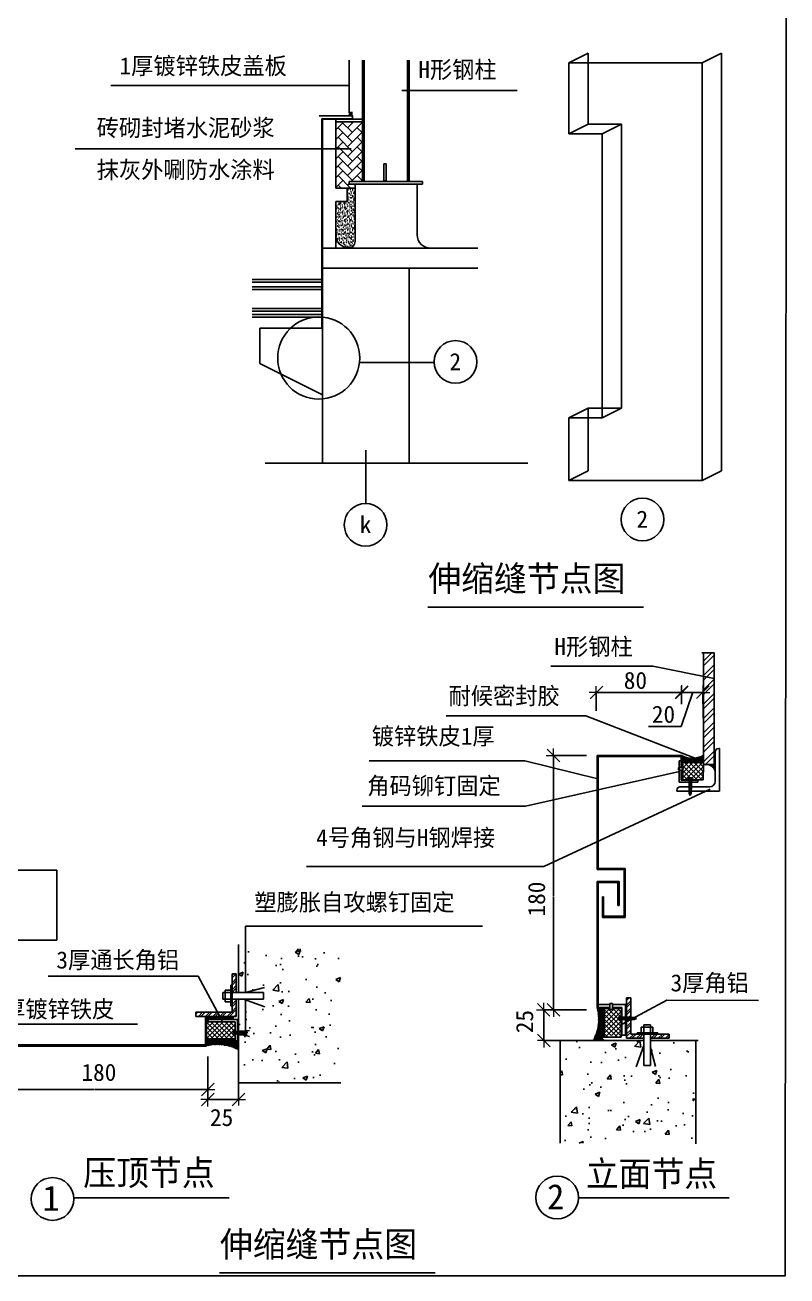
# Model space of a CAD drawing. Header units: metres. Extents: x 668 to 19365, y -2607 to 19100.
# Drawn here: x 10771 to 19365, y -2607 to 11495 of the extents above; entities that cross this region are included whole.
import ezdxf

# ---------------------------------------------------------------- set-up
doc = ezdxf.new("R2010")
doc.units = ezdxf.units.M
doc.layers.add('Layer3', color=252, linetype='Continuous')
doc.layers.add('层60', color=4, linetype='Continuous')

# ---------------------------------------------------------------- blocks, each defined once
blk = doc.blocks.new('_ArchTick')
at = {"lineweight": 9}
for p, q in [((-26.88, 0), (31.58, 0)), ((0, 32.02), (0, -27.8))]:
    blk.add_line(p, q, dxfattribs=at)
at = {"color": 0, "linetype": 'ByBlock'}
blk.add_lwpolyline([(-28.7, -28.41), (28.36, 28.6)], dxfattribs=at)

msp = doc.modelspace()

# ---------------------------------------------------------------- hatches: boundary and pattern name
at = {"layer": 'Layer3'}
h = msp.add_hatch(dxfattribs=at)
h.set_pattern_fill('ANSI36', scale=0.75)
h.paths.add_polyline_path([(14462.13, 10509.16), (14426.04, 10509.16), (14433.56, 10492.41), (14422.16, 10473.07), (14462.13, 10473.07)])
h = msp.add_hatch(dxfattribs=at)
h.set_pattern_fill('AR-SAND', scale=0.75)
h.paths.add_polyline_path([(14493.63, 9654.86), (14403.44, 9654.86), (14403.44, 9504.48), (14275.66, 9504.48), (14275.66, 9100.27, 0.4), (14454.96, 8987.62, 0.27), (14493.63, 9053.34)])
h = msp.add_hatch(dxfattribs=at)
h.set_pattern_fill('ANSI32', scale=12.03)
h.paths.add_polyline_path([(18423.19, 3150.73), (18543.5, 3150.73), (18543.5, 4418.93), (18423.19, 4418.93)])
h = msp.add_hatch(dxfattribs=at)
h.set_pattern_fill('ANSI36', scale=1.2)
h.paths.add_polyline_path([(18422.64, 3182.51), (18423.19, 3266.8, -0.28), (18184.82, 3258.78), (18184.82, 3182.51)])
h = msp.add_hatch(dxfattribs=at)
h.set_pattern_fill('ANSI37', scale=12.03)
h.paths.add_polyline_path([(18419.17, 2985.85), (18419.17, 3179.69), (18191, 3179.69), (18191, 3119.85, -0.15), (18191, 3102.46), (18191, 2985.85), (18261.7, 2985.85), (18261.7, 2994.9), (18245.94, 2994.9, -0.47), (18303.53, 2994.9), (18287.1, 2994.9), (18287.1, 2985.85)])
h = msp.add_hatch(dxfattribs=at)
h.set_pattern_fill('ANGLE', scale=1.5)
h.paths.add_polyline_path([(18555.47, 3076.78), (18555.47, 3160.46), (18460.75, 3160.46, -0.32)])
h = msp.add_hatch(dxfattribs=at)
h.set_pattern_fill('AR-CONC', scale=3.01)
h.paths.add_polyline_path([(14334.52, 1081.61), (13178.32, 1081.61), (13178.32, 587.21), (13459.2, 587.21), (13459.2, 512.42), (13178.32, 512.42), (13178.32, 147.42), (13249.84, 147.42), (13249.56, 146.97), (13283.58, 137.33), (13248, 122.02), (13178.32, 122.02), (13178.32, -431.3), (14334.52, -431.3)])
h = msp.add_hatch(dxfattribs=at)
h.set_pattern_fill('ANSI32', scale=6.02)
h.paths.add_polyline_path([(13106.14, 587.21), (13154.26, 587.21), (13154.26, 800.47), (13106.14, 800.47)])
h.paths.add_polyline_path([(13154.26, 512.42), (13106.14, 512.42), (13106.14, 367.38), (12697.1, 367.38), (12697.1, 319.25), (13154.26, 319.25)])
h = msp.add_hatch(dxfattribs=at)
h.set_pattern_fill('ANSI32', scale=6.02)
h.paths.add_polyline_path([(17824.04, 120.42), (17824.04, 72.3), (18037.3, 72.3), (18037.3, 120.42)])
h.paths.add_polyline_path([(17749.25, 72.3), (17749.25, 120.42), (17604.21, 120.42), (17604.21, 529.45), (17556.08, 529.45), (17556.08, 72.3)])
h = msp.add_hatch(dxfattribs=at)
h.set_pattern_fill('ANSI37', scale=12.03)
h.paths.add_polyline_path([(13142.23, 259.1), (12836.94, 259.1), (12836.94, 295.19), (12817.41, 295.19), (12817.41, 66.21), (13142.23, 66.21), (13142.23, 122.02), (13135.07, 122.02), (13135.07, 106.26, -0.47), (13135.07, 163.84), (13135.07, 147.42), (13142.23, 147.42), (13142.23, 151.82)])
h = msp.add_hatch(dxfattribs=at)
h.set_pattern_fill('ANSI36', scale=1.2)
h.paths.add_polyline_path([(17303.04, 409.15), (17222.38, 409.15, -0.19), (17176.12, 48.23), (17303.04, 48.23), (17303.04, 60.27), (17279.38, 60.27), (17279.38, 84.33), (17303.04, 84.33)])
h = msp.add_hatch(dxfattribs=at)
h.set_pattern_fill('ANSI36', scale=1.2)
h.paths.add_polyline_path([(12817.41, 66.21), (12817.41, -14.45, -0.19), (13178.32, -60.71), (13178.32, 66.21), (13166.29, 66.21), (13166.29, 42.55), (13142.23, 42.55), (13142.23, 66.21)])
h = msp.add_hatch(dxfattribs=at)
h.set_pattern_fill('AR-CONC', scale=3.01)
h.paths.add_polyline_path([(18318.44, -1107.96), (18318.44, 48.23), (17824.04, 48.23), (17824.04, -232.64), (17749.25, -232.64), (17749.25, 48.23), (17384.25, 48.23), (17384.25, -23.29), (17383.8, -23.01), (17374.16, -57.03), (17358.85, -21.45), (17358.85, 48.23), (16805.53, 48.23), (16805.53, -1107.96)])

# ---------------------------------------------------------------- linework, layer by layer
for p, q in [((15314.39, 4932.41), (17745.7, 4932.41)), ((18423.19, 3150.73), (18423.19, 4418.93)), ((18543.5, 3160.46), (18543.5, 4418.93)), ((18304.77, 3972.65), (18170.19, 3588.46)), ((18170.19, 3588.46), (17802.5, 3588.46)), ((16406.95, 3202.07), (14653.15, 3202.07)), ((18555.47, 3160.46), (18419.13, 3160.46)), ((16624.26, 2010), (13945.57, 2010)), ((11129.47, 1969.13), (8414.89, 1969.13)), ((11129.47, 1179.6), (11129.47, 1969.13)), ((13178.32, 1128.24), (13178.32, 587.21)), ((13178.32, 512.42), (13178.32, 147.42)), ((13178.32, 122.02), (13178.32, -431.3)), ((13178.32, 122.02), (13178.32, -431.3)), ((17358.85, 48.23), (16805.53, 48.23)), ((17749.25, 48.23), (16805.53, 48.23)), ((16805.53, 48.23), (16805.53, -1107.96)), ((18365.07, 48.23), (17824.04, 48.23)), ((18335.47, 56.73), (18335.47, -1116.24)), ((13178.32, -431.3), (14334.52, -431.3)), ((11322.17, -1725.35), (13073.84, -1725.35)), ((17013.09, -1725.35), (18714.72, -1725.35)), ((12964.51, -2571.89), (15395.81, -2571.89))]:
    msp.add_line(p, q)
msp.add_lwpolyline([(668.06, 19100.41), (19365.2, 19100.41), (19343.84, -2606.67), (668.06, -2606.67)], close=True)
for p, q in [((16904.05, 11068.64), (17124.56, 11176.85)), ((17124.56, 11176.85), (17124.56, 10376.39)), ((18407.87, 11068.64), (18628.38, 11176.85)), ((18628.38, 11176.85), (18628.38, 6468.1)), ((14426.04, 11099), (14426.04, 10509.16)), ((14576.42, 11099), (14576.42, 9730.05)), ((14594.47, 11099), (14594.47, 9730.05)), ((15084.71, 11099), (15084.71, 9730.05)), ((15102.76, 11099), (15102.76, 9730.05)), ((16904.05, 11068.64), (16904.05, 10268.17)), ((16904.05, 11068.64), (18407.87, 11068.64)), ((18407.87, 11068.64), (18407.87, 6359.88)), ((14425.08, 10813.72), (11740.72, 10813.72)), ((15021.35, 10757.25), (16323.73, 10757.25)), ((14087.69, 10471.56), (14463.64, 10471.56)), ((14118.27, 10438.67), (14118.27, 8076.79)), ((14118.27, 10438.67), (14463.64, 10438.67)), ((14433.56, 10492.41), (14421.9, 10472.62)), ((14426.04, 10509.16), (14433.56, 10492.41)), ((14426.04, 10509.16), (14463.64, 10509.16)), ((14463.64, 10438.67), (14463.64, 10471.56)), ((14125.28, 10433.97), (14125.28, 8978.15)), ((14125.28, 10433.97), (14275.66, 10433.97)), ((14275.66, 10433.97), (14576.65, 10433.97)), ((14275.66, 10433.97), (14275.66, 9654.86)), ((14275.66, 10403.89), (14576.65, 10403.89)), ((14275.66, 10311.31), (14355.38, 10391.02)), ((14463.42, 10174.95), (14301.36, 10337.01)), ((14463.42, 10282.99), (14342.51, 10403.89)), ((14409.4, 10337.01), (14476.28, 10403.89)), ((14409.4, 10228.97), (14571.45, 10391.02)), ((14463.42, 10391.02), (14450.55, 10403.89)), ((14576.42, 10278.02), (14517.43, 10337.01)), ((14576.42, 10386.05), (14558.59, 10403.89)), ((16904.05, 10268.17), (17124.56, 10376.39)), ((17124.56, 10376.39), (17500.52, 10376.39)), ((17280.01, 10268.17), (17500.52, 10376.39)), ((17500.52, 10376.39), (17500.52, 7174.41)), ((14275.66, 10203.27), (14355.38, 10282.99)), ((14275.66, 10095.23), (14355.38, 10174.95)), ((14463.42, 10066.91), (14301.36, 10228.97)), ((14409.4, 10120.93), (14571.45, 10282.99)), ((14409.4, 10012.89), (14571.45, 10174.95)), ((14576.42, 10169.98), (14517.43, 10228.97)), ((16904.05, 10268.17), (17280.01, 10268.17)), ((17280.01, 10268.17), (17280.01, 7066.2)), ((14451.26, 10099.01), (11336.45, 10099.01)), ((14275.66, 9987.2), (14355.38, 10066.91)), ((14463.42, 9958.88), (14301.36, 10120.93)), ((14463.42, 9850.84), (14301.36, 10012.89)), ((14409.4, 9904.86), (14571.45, 10066.91)), ((14576.42, 10061.94), (14517.43, 10120.93)), ((14576.42, 9953.9), (14517.43, 10012.89)), ((14275.66, 9879.16), (14355.38, 9958.88)), ((14463.42, 9742.8), (14301.36, 9904.86)), ((14409.4, 9796.82), (14571.45, 9958.88)), ((14576.42, 9845.87), (14517.43, 9904.86)), ((14275.66, 9771.12), (14355.38, 9850.84)), ((14275.66, 9663.09), (14355.38, 9742.8)), ((14443.32, 9654.86), (14301.36, 9796.82)), ((14426.04, 9730.05), (15253.14, 9730.05)), ((14426.04, 9730.05), (14426.04, 9699.98)), ((14450.67, 9730.05), (14571.45, 9850.84)), ((14576.42, 9737.83), (14517.43, 9796.82)), ((14558.7, 9730.05), (14571.45, 9742.8)), ((15253.14, 9730.05), (15253.14, 9699.98)), ((14275.66, 9654.86), (14493.63, 9654.86)), ((14335.28, 9654.86), (14301.36, 9688.78)), ((14403.44, 9654.86), (14403.44, 9504.48)), ((14409.4, 9688.78), (14426.04, 9705.43)), ((14426.04, 9699.98), (15253.14, 9699.98)), ((14483.51, 9654.86), (14493.63, 9664.98)), ((14493.63, 9699.98), (14493.63, 9053.34)), ((15195.21, 9699.98), (15195.21, 9128.53)), ((14275.66, 9504.48), (14275.66, 8978.15)), ((14275.66, 9504.48), (14403.44, 9504.48)), ((14125.28, 8978.15), (14125.28, 6556.57)), ((14125.28, 8978.15), (14275.66, 8978.15)), ((14275.66, 8978.15), (14350.85, 8978.15)), ((14350.85, 8978.15), (14418.44, 8978.15)), ((14418.44, 8978.15), (15345.59, 8978.15)), ((15345.59, 8978.15), (15879.35, 8978.15)), ((14125.28, 8752.58), (15879.35, 8752.58)), ((15102.3, 8752.58), (15102.3, 6556.57)), ((14125.28, 8625.84), (13333.65, 8625.84)), ((14125.28, 8595.77), (13333.65, 8595.77)), ((14125.28, 8544.5), (13333.65, 8544.5)), ((14125.28, 8514.42), (13333.65, 8514.42)), ((14125.28, 8297.94), (13333.65, 8297.94)), ((14125.28, 8267.86), (13333.65, 8267.86)), ((14125.28, 8231.85), (13333.65, 8231.85)), ((14125.28, 8201.78), (13333.65, 8201.78)), ((13418.46, 8076.79), (14125.28, 8076.79)), ((13418.46, 8076.79), (13418.46, 7678.15)), ((13418.46, 7678.15), (14125.28, 7326.78)), ((14542.09, 7689.92), (15387.71, 7689.92)), ((16904.05, 7066.2), (17124.56, 7174.41)), ((16904.05, 7066.2), (16904.05, 6359.88)), ((16904.05, 7066.2), (17280.01, 7066.2)), ((17124.56, 7174.41), (17124.56, 6468.1)), ((17124.56, 7174.41), (17500.52, 7174.41)), ((17280.01, 7066.2), (17500.52, 7174.41)), ((14615.49, 6099.2), (14615.49, 6702.87)), ((13480.88, 6556.57), (16443.82, 6556.57)), ((16904.05, 6359.88), (17124.56, 6468.1)), ((16904.05, 6359.88), (18407.87, 6359.88)), ((18407.87, 6359.88), (18628.38, 6468.1)), ((18543.5, 4418.93), (18405.36, 4418.93)), ((17850.39, 4268.83), (16700.29, 4268.83)), ((18543.5, 4130.02), (17850.39, 4268.83)), ((17214.73, 3762.49), (17214.73, 3973.65)), ((18177.17, 3972.4), (17214.73, 3972.4)), ((18177.17, 3927.91), (18177.17, 3973.65)), ((18177.17, 3837.68), (18177.17, 3973.65)), ((18417.78, 3972.4), (18177.17, 3972.4)), ((18417.78, 3837.68), (18417.78, 3973.65)), ((18423.19, 3963.2), (18422.64, 3878.91)), ((18423.19, 3963.2), (18423.19, 3872.46)), ((18419.17, 3876.09), (18419.17, 3682.25)), ((17097.18, 3706.45), (15519.76, 3706.45)), ((18368.56, 3215), (17097.18, 3706.45)), ((17103.92, 3259.28), (16729.53, 3259.28)), ((16730.78, 3259.28), (16730.78, 1670.22)), ((18184.82, 3259.28), (17222.38, 3259.28)), ((17222.38, 1976.43), (17222.38, 3259.28)), ((18172.79, 3247.25), (17234.41, 3247.25)), ((17234.41, 1988.46), (17234.41, 3247.25)), ((18172.79, 3126.1), (18172.79, 3247.25)), ((18184.82, 3126.1), (18184.82, 3259.28)), ((18184.82, 3258.78), (18184.82, 3182.51)), ((18555.47, 2967.14), (18555.47, 3303.99)), ((18603.59, 3340.08), (18591.56, 3340.08)), ((18603.59, 2858.86), (18603.59, 3340.08)), ((17230.28, 2996.87), (16406.95, 3202.07)), ((18147.31, 3090.57), (18147.31, 3129.11)), ((18147.31, 3126.1), (18186.6, 3126.1)), ((18172.79, 3199.13), (18148.73, 3199.13)), ((18148.73, 3126.1), (18148.73, 3199.13)), ((18148.73, 3131.17), (18148.73, 3126.1)), ((18423.19, 3182.51), (18184.82, 3182.51)), ((18185.11, 3130.49), (18185.11, 3126.1)), ((18185.11, 3130.49), (18185.11, 3126.1)), ((18186.6, 3126.1), (18186.6, 3094.68)), ((18191, 3179.69), (18419.17, 3179.69)), ((18191, 2985.85), (18191, 3179.69)), ((18423.19, 3160.46), (18419.17, 2985.85)), ((18419.17, 2985.85), (18423.19, 3152.26)), ((18151.55, 3079.99), (16415.59, 2687.71)), ((18186.6, 3094.68), (18147.31, 3094.68)), ((18148.73, 3088.51), (18148.73, 3094.68)), ((18148.73, 2958.52), (18148.73, 3094.68)), ((18172.79, 2982.58), (18172.79, 3094.68)), ((18261.7, 2982.58), (18172.79, 2982.58)), ((18184.82, 3091.21), (18184.82, 3094.68)), ((18184.82, 2982.58), (18184.82, 3094.68)), ((18185.1, 3094.68), (18185.12, 3091.83)), ((18261.7, 2985.85), (18191, 2985.85)), ((18245.94, 2994.9), (18303.53, 2994.9)), ((18287.1, 2994.9), (18261.7, 2982.58)), ((18261.7, 2994.9), (18261.7, 2881.96)), ((18261.7, 2982.58), (18287.1, 2969)), ((18287.1, 2969), (18261.7, 2958.52)), ((18287.1, 2994.9), (18287.1, 2881.96)), ((18419.17, 2985.85), (18287.1, 2985.85)), ((18358.02, 2982.58), (18287.1, 2982.58)), ((18358.02, 2958.52), (18358.02, 2982.58)), ((18603.59, 2858.86), (18603.59, 2994.96)), ((18499.39, 2882.08), (16624.26, 2010)), ((18122.37, 2870.9), (18122.37, 2858.86)), ((18261.45, 2858.86), (18122.37, 2858.86)), ((18261.7, 2958.52), (18148.73, 2958.52)), ((18261.7, 2906.99), (18158.46, 2906.99)), ((18286.51, 2929.08), (18259.73, 2906.93)), ((18259.73, 2906.93), (18286.51, 2882.45)), ((18262.06, 2833.48), (18260.89, 2882.45)), ((18261.7, 2958.52), (18286.51, 2929.08)), ((18286.51, 2882.45), (18262.06, 2861.46)), ((18262.06, 2861.46), (18283.02, 2845.14)), ((18273.7, 2808.99), (18262.06, 2833.48)), ((18283.02, 2845.14), (18265.55, 2835.81)), ((18285.35, 2834.64), (18273.7, 2808.99)), ((18285.35, 2883.61), (18285.35, 2834.64)), ((18603.59, 2858.86), (18285.35, 2858.86)), ((18358.02, 2958.52), (18287.1, 2958.52)), ((18495.31, 2906.99), (18287.1, 2906.99)), ((16415.59, 2687.71), (14574.54, 2687.71)), ((17529.46, 1976.43), (17222.38, 1976.43)), ((17541.49, 1988.46), (17234.41, 1988.46)), ((17529.46, 1447.53), (17529.46, 1976.43)), ((17541.49, 1435.5), (17541.49, 1988.46)), ((17471.01, 1839.56), (17222.38, 1839.56)), ((17222.38, 409.15), (17222.38, 1839.56)), ((17471.01, 1569.83), (17471.01, 1839.56)), ((17458.98, 1827.53), (17234.41, 1827.53)), ((17234.41, 421.18), (17234.41, 1827.53)), ((17458.98, 1569.83), (17458.98, 1827.53)), ((16730.78, 393.37), (16730.78, 1664.22)), ((17282.79, 1435.5), (17282.79, 1667.15)), ((17294.82, 1667.15), (17282.79, 1667.15)), ((17294.82, 1447.53), (17294.82, 1667.15)), ((17471.01, 1569.83), (17458.98, 1569.83)), ((17541.49, 1435.5), (17282.79, 1435.5)), ((17529.46, 1447.53), (17294.82, 1447.53)), ((13259.77, 587.21), (13259.77, 1336.21)), ((13259.77, 1336.21), (15932.4, 1336.21)), ((10371.61, 1179.6), (11129.47, 1179.6)), ((12725.6, 773.15), (11033.17, 773.15)), ((12995.62, 268.73), (12725.6, 773.15)), ((13106.14, 800.47), (13154.26, 800.47)), ((13106.14, 800.47), (13106.14, 367.38)), ((13154.26, 800.47), (13154.26, 587.21)), ((13003.33, 587.21), (13459.2, 587.21)), ((13003.33, 512.42), (13003.33, 587.21)), ((13256.21, 587.21), (13472.81, 646.13)), ((13459.2, 587.21), (13459.2, 512.42)), ((13459.2, 512.42), (13003.33, 512.42)), ((13154.26, 512.42), (13154.26, 319.25)), ((13236.08, 512.42), (13477.34, 428.57)), ((13259.77, 139.7), (13259.77, 512.42)), ((17234.41, 453.8), (17368.18, 453.8)), ((17397.17, 453.8), (17544.05, 453.8)), ((17505.56, 230.93), (18009.98, 500.95)), ((17544.05, 453.8), (17544.05, 309.87)), ((17556.08, 529.45), (17556.08, 309.87)), ((17556.08, 529.45), (17604.21, 529.45)), ((17604.21, 529.45), (17604.21, 308.12)), ((18009.98, 500.95), (19045.66, 498.99)), ((12697.1, 319.25), (12697.1, 367.38)), ((12697.1, 367.38), (13106.14, 367.38)), ((12697.1, 319.25), (13154.26, 319.25)), ((12805.38, 307.22), (13118.17, 307.22)), ((12805.38, -2.42), (12805.38, 307.22)), ((12817.41, 295.19), (12836.94, 295.19)), ((12817.41, 295.19), (13118.17, 295.19)), ((12817.41, 66.21), (12817.41, 295.19)), ((12817.41, -14.45), (12817.41, 295.19)), ((12836.94, 295.19), (12836.94, 259.1)), ((12836.94, 295.19), (12836.94, 259.1)), ((12836.94, 283.16), (13166.29, 283.16)), ((13118.17, 307.22), (13118.17, 295.19)), ((13166.29, 283.16), (13166.29, 147.42)), ((17103.92, 393.37), (16619.66, 393.37)), ((16620.91, 393.37), (16620.91, 48.23)), ((17103.92, 393.37), (16729.53, 393.37)), ((17303.04, 409.15), (17222.38, 409.15)), ((17222.38, 409.15), (17368.18, 409.15)), ((17234.41, 421.18), (17368.18, 421.18)), ((17303.04, 398.78), (17313.41, 409.15)), ((17303.04, 409.15), (17303.04, 84.33)), ((17303.04, 409.15), (17368.18, 409.15)), ((17303.04, 344.76), (17367.43, 409.15)), ((17303.04, 290.74), (17421.45, 409.15)), ((17303.04, 236.72), (17475.47, 409.15)), ((17303.04, 397.42), (17495.93, 204.53)), ((17303.04, 182.71), (17495.93, 375.6)), ((17303.04, 343.4), (17495.93, 150.51)), ((17303.04, 128.69), (17495.93, 321.58)), ((17303.04, 289.38), (17495.93, 96.49)), ((17345.33, 409.15), (17495.93, 258.54)), ((17397.17, 421.18), (17501.62, 421.18)), ((17397.17, 409.15), (17501.62, 409.15)), ((17397.17, 409.15), (17501.62, 409.15)), ((17399.35, 409.15), (17495.93, 312.56)), ((17453.36, 409.15), (17495.93, 366.58)), ((17480.78, 268.71), (17480.78, 326.29)), ((17480.78, 309.87), (17593.71, 309.87)), ((17480.78, 309.87), (17493.1, 284.47)), ((17480.78, 284.47), (17593.71, 284.47)), ((17493.1, 284.47), (17506.67, 309.87)), ((17501.62, 389.61), (17495.93, 389.61)), ((17501.62, 389.61), (17495.93, 389.61)), ((17495.93, 389.61), (17495.93, 309.87)), ((17495.93, 389.61), (17495.93, 309.87)), ((17495.93, 284.47), (17495.93, 84.33)), ((17495.93, 284.47), (17495.93, 84.33)), ((17501.62, 421.18), (17501.62, 309.87)), ((17501.62, 284.47), (17501.62, 108.39)), ((17506.67, 309.87), (17517.16, 284.47)), ((17517.16, 284.47), (17546.59, 309.28)), ((17544.05, 284.47), (17544.05, 108.39)), ((17546.59, 309.28), (17568.75, 282.5)), ((17556.08, 284.47), (17556.08, 72.3)), ((17568.75, 282.5), (17593.23, 309.28)), ((17592.06, 308.12), (17641.03, 308.12)), ((17593.23, 309.28), (17614.22, 284.83)), ((17642.2, 284.83), (17593.23, 283.66)), ((17604.21, 283.92), (17604.21, 120.42)), ((17614.22, 284.83), (17630.54, 305.79)), ((17630.54, 305.79), (17639.87, 288.32)), ((17641.03, 308.12), (17666.68, 296.47)), ((17666.68, 296.47), (17642.2, 284.83)), ((10229.69, 230.55), (12040.78, 230.55)), ((12836.94, 259.1), (13142.23, 259.1)), ((12836.94, 259.1), (13142.23, 259.1)), ((13135.07, 106.26), (13135.07, 163.84)), ((13135.07, 147.42), (13248, 147.42)), ((13135.07, 147.42), (13147.39, 122.02)), ((13142.23, 259.1), (13142.23, 151.82)), ((13142.23, 259.1), (13142.23, 147.42)), ((13142.23, 151.82), (13142.23, 147.42)), ((13147.39, 122.02), (13160.96, 147.42)), ((13160.96, 147.42), (13171.45, 122.02)), ((13171.45, 122.02), (13186.3, 147.42)), ((13178.32, 152.09), (13277.35, 152.09)), ((13186.3, 147.42), (13195.92, 122.02)), ((13195.92, 122.02), (13205.55, 147.42)), ((13205.55, 147.42), (13216.7, 122.02)), ((13216.7, 122.02), (13227.85, 145.43)), ((13227.83, 152.09), (13301.23, 160.39)), ((13227.85, 145.43), (13233.93, 122.02)), ((13233.93, 122.02), (13249.56, 146.97)), ((13248, 147.42), (13283.58, 137.33)), ((13249.56, 146.97), (13250.4, 123.05)), ((13250.4, 123.05), (13265.79, 142.37)), ((13265.79, 142.37), (13272.71, 132.65)), ((17303.04, 235.36), (17454.08, 84.33)), ((17303.04, 181.34), (17380.46, 103.92)), ((17312.7, 84.33), (17495.93, 267.56)), ((17384.96, 102.57), (17495.93, 213.54)), ((17420.74, 84.33), (17495.93, 159.52)), ((17749.25, 223.23), (17824.04, 223.23)), ((17749.25, -232.64), (17749.25, 223.23)), ((17824.04, 223.23), (17824.04, -232.64)), ((12817.41, 66.21), (12817.41, -14.45)), ((12817.41, 66.21), (13142.23, 66.21)), ((13135.07, 122.02), (13248, 122.02)), ((13142.23, 122.02), (13142.23, 66.21)), ((13142.23, 122.02), (13142.23, 42.55)), ((13142.23, 42.55), (13166.29, 42.55)), ((13166.29, 122.02), (13166.29, 42.55)), ((13166.29, 66.21), (13178.32, 66.21)), ((13178.32, 112.66), (13275.27, 112.66)), ((13178.32, -60.71), (13178.32, 66.21)), ((13225.76, 112.66), (13302.27, 91.91)), ((13283.58, 137.33), (13248, 122.02)), ((17173.52, 48.23), (16619.66, 48.23)), ((17176.12, 48.23), (17303.04, 48.23)), ((17279.38, 84.33), (17279.38, 60.27)), ((17358.85, 84.33), (17279.38, 84.33)), ((17303.04, 127.32), (17346.04, 84.33)), ((17495.93, 84.33), (17303.04, 84.33)), ((17495.93, 84.33), (17384.25, 84.33)), ((17392.89, 91.49), (17400.06, 84.33)), ((17474.75, 84.33), (17495.93, 105.5)), ((17544.05, 108.39), (17501.62, 108.39)), ((17749.25, 72.3), (17556.08, 72.3)), ((18037.3, 120.42), (17604.21, 120.42)), ((18037.3, 72.3), (17824.04, 72.3)), ((18037.3, 120.42), (18037.3, 72.3)), ((12817.41, -14.45), (9967.28, -14.45)), ((12805.38, -2.42), (9979.31, -2.42)), ((12833.19, -132.91), (12833.19, -504.44)), ((12833.19, -132.91), (12833.19, -617.17)), ((13178.32, -63.31), (13178.32, -617.17)), ((17749.25, -9.52), (17665.4, -250.78)), ((17824.04, -29.65), (17882.96, -246.25)), ((17824.04, -232.64), (17749.25, -232.64)), ((9967.28, -503.19), (11548.86, -503.19)), ((12833.19, -503.19), (11554.86, -503.19)), ((12833.19, -615.92), (13178.32, -615.92))]:
    msp.add_line(p, q, dxfattribs=at)
for points in [[(14816.37, 9928.73), (14843.52, 9928.73), (14843.52, 9738.88), (14816.37, 9738.88)], [(13029.94, 614.23), (13092.94, 614.23), (13092.94, 484.38), (13029.94, 484.38)], [(13092.94, 670.23), (13105.13, 670.23), (13105.13, 438.9), (13092.94, 438.9)], [(17397.17, 464.25), (17397.17, 396.53), (17368.18, 396.53), (17368.18, 464.25)], [(17851.06, 196.62), (17851.06, 133.61), (17721.21, 133.61), (17721.21, 196.62)], [(17907.06, 133.61), (17907.06, 121.43), (17675.73, 121.43), (17675.73, 133.61)]]:
    msp.add_lwpolyline(points, close=True, dxfattribs=at)
for centre, radius in [((14083.94, 7740.93), 462.7), ((15625.83, 7696.69), 240.66), ((14613.03, 5860.45), 240.66), ((17735.37, 5921.3), 240.66), ((11081.65, -1738.85), 240.66), ((16773, -1722.85), 240.66)]:
    msp.add_circle(centre, radius, dxfattribs=at)
for centre, radius, start, end in [((14424.82, 9138.65), 154.02, 194.43, 280.97), ((14418.44, 9053.34), 75.19, 270, 0), ((15345.59, 9128.53), 150.38, 180, 270), ((18591.56, 3303.99), 36.09, 90, 180), ((18177.32, 3109.84), 35.67, 147.29, 212.71), ((18162.72, 3111.15), 29.58, 319.22, 40.82), ((18449.81, 3052.64), 108.38, 12.87, 84.2), ((18274.73, 2970.73), 37.59, 39.78, 139.99), ((18495.31, 2967.14), 60.15, 270, 0), ((18158.46, 2870.9), 36.09, 90, 180), ((17504.95, 297.5), 37.59, 129.78, 229.99), ((13159.24, 135.05), 37.59, 129.78, 231.35)]:
    msp.add_arc(centre, radius, start, end, dxfattribs=at)

# ---------------------------------------------------------------- block references
at = {"layer": 'Layer3', "xscale": 2.5, "yscale": 2.5, "zscale": 2.5}
for p, rotation in [((17214.73, 3972.4), 180), ((18177.17, 3972.4), 180), ((16730.78, 3259.28), 90), ((16620.91, 393.37), 90), ((16730.78, 393.37), 270), ((16620.91, 48.23), 270), ((12833.19, -615.92), 180)]:
    msp.add_blockref('_ArchTick', p, dxfattribs=dict(at, rotation=rotation))
for p in [(18177.17, 3972.4), (18417.78, 3972.4), (12833.19, -503.19), (13178.32, -615.92)]:
    msp.add_blockref('_ArchTick', p, dxfattribs=at)

# ---------------------------------------------------------------- texts
for s, p in [('1厚镀锌铁皮盖板', (11836.38, 10937.48)), ('H形钢柱', (15206.86, 10895.71)), ('砖砌封堵水泥砂浆', (11579.87, 10239.6)), ('抹灰外唰防水涂料', (11579.87, 9767.01)), ('2', (15558.06, 7603.42)), ('k', (14545.25, 5767.19)), ('2', (17667.59, 5828.03)), ('H形钢柱', (16741.12, 4391.67)), ('80', (17524.14, 4010.51)), ('耐候密封胶', (15547.51, 3836.23)), ('20', (17840.81, 3628.71)), ('镀锌铁皮1厚', (14681.65, 3381.58)), ('角码铆钉固定', (14630.91, 2823)), ('4号角钢与H钢焊接', (14055.17, 2238.53)), ('3厚角铝', (18051.78, 601.12)), ('180', (11407.42, -407.36)), ('25', (12857.5, -915.92))]:
    msp.add_text(s, height=193).set_placement(p)
for s, rotation, p in [('塑膨胀自攻螺钉固定', 360, (13357.84, 1509.83)), ('180', 90, (16636.73, 1445)), ('3厚通长角铝', 360, (11124.36, 859.24)), ('1厚镀锌铁皮', 360, (10392.6, 304.92)), ('25', 90, (16501.86, 129.44))]:
    msp.add_text(s, height=193, rotation=rotation).set_placement(p)
at = {"layer": '层60'}
for s, p in [('伸缩缝节点图', (15319.78, 5112.68)), ('压顶节点', (11427.76, -1585.57)), ('立面节点', (17095.2, -1595.26)), ('1', (10968.58, -1872.07)), ('2', (16659.93, -1856.07)), ('伸缩缝节点图', (12969.89, -2391.63))]:
    msp.add_text(s, height=285, dxfattribs=at).set_placement(p)

doc.saveas('drawing.dxf')
